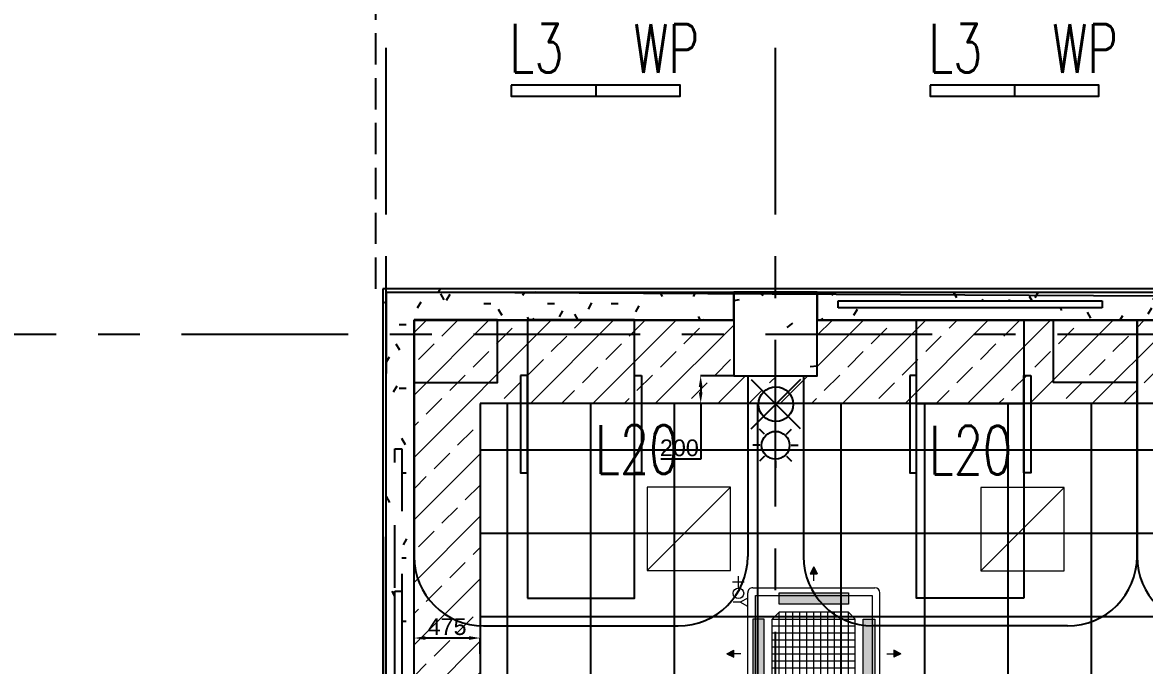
# Model space of a CAD drawing. Header units: millimetres. Extents: x -92759 to 184353, y -15225 to 86714.
# Drawn here: x -76150 to -68079, y 67957 to 72582 of the extents above; entities that cross this region are included whole.
import ezdxf

# ---------------------------------------------------------------- set-up
doc = ezdxf.new("R2010")
doc.units = ezdxf.units.MM
for name, pattern in [('IDA - Dash 3mm', [900, 450, -450]), ('IDA - Grid Line', [2100, 1200, -300, 300, -300]), ('IDA - Hidden 065', [322.5, 225, -97.5]), ('IMPORT-ACAD_ISO12W100', [3150, 1800, -450, 0, -450, 0, -450])]:
    doc.linetypes.add(name, pattern=pattern)
doc.layers.get('Defpoints').update_dxf_attribs({"color": 8})
for name, color, linetype in [('0-1', 9, 'Continuous'), ('A-_FURT----_E-1', 8, 'Continuous'), ('A-_WALL----_E', 8, 'Continuous'), ('A-_WALL----_H', 8, 'Continuous'), ('A-_WALL----_H-1', 9, 'Continuous'), ('A-_WIND----_E', 8, 'Continuous'), ('A-PATT-CONC', 8, 'Continuous'), ('E-legend', 1, 'Continuous'), ('E-LIGHT----E', 1, 'Continuous'), ('HF', 7, 'Continuous'), ('HFI 02', 7, 'Continuous'), ('M-ACMV_FCU', 5, 'Continuous'), ('S-_COLN----_E', 8, 'Continuous')]:
    doc.layers.add(name, color=color, linetype=linetype)
for name, color, linetype, true_color in [('1599_FURN_RHH_BLK8 _NEW__1ST STY_dwg _2_-1', 7, 'Continuous', 0xaaaaaa), ('A-_DETA----_E-7', 7, 'IDA - Hidden 065', 0x969696), ('A-_DETA----_ED-2', 1, 'Continuous', 0xff0000), ('A-_FURN--2', 7, 'IMPORT-ACAD_ISO12W100', 0xaaaaaa), ('A-_FURN--4', 7, 'Continuous', 0xaaaaaa), ('A-_FURN_HIDDEN-2', 7, 'Continuous', 0xaaaaaa), ('A-_WIND----_E-1', 7, 'IDA - Dash 3mm', 0x00007f), ('E-_FIREALAM_E-1', 1, 'Continuous', 0xff0000), ('S-_ANOTGRID_E-1', 9, 'IDA - Grid Line', 0x808080)]:
    doc.layers.add(name, color=color, linetype=linetype, true_color=true_color)
for name, color, linetype, lineweight in [('A--', 134, '500-1-RP', 25), ('HFI 9MM FPB', 94, 'Continuous', 5), ('M-ACMV_CDP', 190, 'DRAIN_PIPE', 25), ('M-ACMV_FCU-3', 86, 'Continuous', 9), ('M-ACMV_PWR', 1, 'REFRIGERANT', 25), ('M-ACMV_REF_PIPE', 134, '500-1-RP', 25)]:
    doc.layers.add(name, color=color, linetype=linetype, lineweight=lineweight)
doc.styles.add('Arial', font='arial.ttf')
doc.styles.add('Simplex', font='simplex_.ttf', dxfattribs={"width": 0.7, "height": 450})
doc.styles.get("Standard").update_dxf_attribs({"font": 'arial.ttf'})
doc.linetypes.add('500-1-RP', pattern='A,0.75,-0.5,0.75,-0.5,0.75,-0.5,0.75,-1.7,["RP",Standard,S=1,R=0,X=-1,Y=-0.5],-1.7', length=7.9)
doc.linetypes.add('DRAIN_PIPE', pattern='A,0.5,-0.2,["D",Standard,S=0.1,R=0,X=-0.1,Y=-0.05],-0.25', length=0.95)
doc.linetypes.add('REFRIGERANT', pattern='A,15,-5.08,["R",Standard,S=2.54,R=0,X=-2.54,Y=-1.27],-5.08', length=25.16)
doc.dimstyles.get("Standard").update_dxf_attribs({"dimtxt": 0.18, "dimasz": 0.18, "dimexe": 0.18, "dimexo": 0.0625, "dimgap": 0.09, "dimtad": 0, "dimtih": 1, "dimtoh": 1, "dimdec": 4, "dimzin": 0, "dimdsep": 46, "dimtxsty": 'Standard', "dimcen": 0.09, "dimadec": 0, "dimazin": 0, "dimtfac": 1, "dimtdec": 4, "dimtofl": 0, "dimtmove": 0, "dimatfit": 3, "dimfxl": 1, "dimtolj": 1, "dimtzin": 0, "dimarcsym": 0})
pattern_1 = [(0, (-11870.95, 40538.3), (1219.2, 304.8), [50.292, -864.108, 50.292, -864.108, -4876.8]), (0, (-11870.95, 40538.3), (1219.2, 304.8), [-1828.8, 50.292, -1778.508, 50.292, -864.108, -2133.6]), (0, (-11870.95, 40538.3), (1219.2, 304.8), [-4572, 50.292, -559.308, 50.292, -1473.708]), (120, (-11413.75, 40690.7), (-873.5645, 903.458), [50.292, -864.108, 50.292, -864.108, -4876.8]), (120, (-11413.75, 40690.7), (-873.5645, 903.458), [-1828.8, 50.292, -1778.508, 50.292, -864.108, -2133.6]), (120, (-11413.75, 40690.7), (-873.5645, 903.458), [-4572, 50.292, -559.308, 50.292, -1473.708]), (240, (-11261.35, 41300.3), (-345.6355, -1208.258), [50.292, -864.108, 50.292, -864.108, -4876.8]), (240, (-11261.35, 41300.3), (-345.6355, -1208.258), [-1828.8, 50.292, -1778.508, 50.292, -864.108, -2133.6]), (240, (-11261.35, 41300.3), (-345.6355, -1208.258), [-4572, 50.292, -559.308, 50.292, -1473.708])]
pattern_2 = [(0, (-11870.95, 40538.29), (609.6, 152.4), [50.292, -406.908, 50.292, -406.908, -2438.4]), (0, (-11870.95, 40538.29), (609.6, 152.4), [-914.4, 50.292, -864.108, 50.292, -406.908, -1066.8]), (0, (-11870.95, 40538.29), (609.6, 152.4), [-2286, 50.292, -254.508, 50.292, -711.708]), (120, (-11642.35, 40614.49), (-436.7823, 451.7291), [50.292, -406.908, 50.292, -406.908, -2438.4]), (120, (-11642.35, 40614.49), (-436.7823, 451.7291), [-914.4, 50.292, -864.108, 50.292, -406.908, -1066.8]), (120, (-11642.35, 40614.49), (-436.7823, 451.7291), [-2286, 50.292, -254.508, 50.292, -711.708]), (240, (-11566.15, 40919.29), (-172.8177, -604.1291), [50.292, -406.908, 50.292, -406.908, -2438.4]), (240, (-11566.15, 40919.29), (-172.8177, -604.1291), [-914.4, 50.292, -864.108, 50.292, -406.908, -1066.8]), (240, (-11566.15, 40919.29), (-172.8177, -604.1291), [-2286, 50.292, -254.508, 50.292, -711.708])]

# ---------------------------------------------------------------- blocks, each defined once
blk = doc.blocks.new('IDA - Top Hung - 2 Panels - 1900L X 600H - B8-AW06-8765561-BLK8_RHH_1ST STOREY PLAN')
at = {"layer": 'A-_WIND----_E-1'}
for p, q in [((-950, 25), (950, 25)), ((-950, -25), (-950, 25)), ((950, 25), (950, -25)), ((950, -25), (-950, -25))]:
    blk.add_line(p, q, dxfattribs=at)
blk = doc.blocks.new('IDA - Top Hung - 2 Panels - 1900L X 600H - B8-AW06-V1-BLK8_RHH_1ST STOREY PLAN')
at = {"layer": 'A-_WIND----_E'}
for p, q in [((-950, 25), (950, 25)), ((-950, -25), (-950, 25)), ((950, 25), (950, -25)), ((950, -25), (-950, -25))]:
    blk.add_line(p, q, dxfattribs=at)
blk = doc.blocks.new('IDA- Fire Extinguisher1 - 3kg AB-8839181-BLK8_RHH_1ST STOREY PLAN')
at = {"layer": 'A-_DETA----_ED-2'}
for p in [(-176.8, 376.8), (176.8, 376.8), (-176.8, 23.2), (176.8, 23.2)]:
    blk.add_line(p, (0, 200), dxfattribs=at)
blk.add_circle((0, 200), 125, dxfattribs=at)
blk = doc.blocks.new('IDA - Strobe Light - IDA - Strobe Light-9393032-BLK8_RHH_1ST STOREY PLAN')
at = {"layer": 'A-_DETA----_ED-2'}
for p, q in [((0, 612.5), (0, 662.5)), ((-79.5, 579.5), (-114.9, 614.9)), ((79.5, 579.5), (114.9, 614.9)), ((-112.5, 500), (-162.5, 500)), ((112.5, 500), (162.5, 500)), ((-79.5, 420.5), (-114.9, 385.1)), ((79.5, 420.5), (114.9, 385.1)), ((0, 387.5), (0, 337.5))]:
    blk.add_line(p, q, dxfattribs=at)
blk.add_circle((0, 500), 100, dxfattribs=at)
blk = doc.blocks.new('1599_FURN_RHH_BLK8 _NEW__1ST STY_dwg _2_-10346281-BLK8_RHH_1ST STOREY PLAN')
at = {"layer": 'A-_FURN--2'}
for p, q in [((-36270.1, -9499.1), (-37040.1, -9499.1)), ((-34240.1, -9499.1), (-33470.1, -9499.1))]:
    blk.add_line(p, q, dxfattribs=at)
at = {"layer": 'A-_FURN--4', "flags": 128}
for points in [[(-37855.1, -8899.1), (-37855.1, -9349.1), (-37255.1, -9349.1), (-37255.1, -8899.1)], [(-37040.1, -10899.1), (-36270.1, -10899.1), (-36270.1, -8899.1), (-37040.1, -8899.1)], [(-33470.1, -10899.1), (-34240.1, -10899.1), (-34240.1, -8899.1), (-33470.1, -8899.1)], [(-32655.1, -8899.1), (-32655.1, -9349.1), (-33255.1, -9349.1), (-33255.1, -8899.1)], [(-37090.1, -9299.1), (-37090.1, -9999.1), (-37040.1, -9999.1), (-37040.1, -9299.1)], [(-36220.1, -9299.1), (-36220.1, -9999.1), (-36270.1, -9999.1), (-36270.1, -9299.1)], [(-34290.1, -9299.1), (-34290.1, -9999.1), (-34240.1, -9999.1), (-34240.1, -9299.1)], [(-33420.1, -9299.1), (-33420.1, -9999.1), (-33470.1, -9999.1), (-33470.1, -9299.1)]]:
    blk.add_lwpolyline(points, close=True, dxfattribs=at)
at = {"layer": 'A-_FURN_HIDDEN-2'}
for p, q in [((-37855.1, -8899.1), (-37855.1, -10599.1)), ((-35455.1, -9299.1), (-35455.1, -10599.1)), ((-35055.1, -9299.1), (-35055.1, -10599.1)), ((-37355.1, -11099.1), (-35955.1, -11099.1)), ((-33155.1, -11099.1), (-34555.1, -11099.1))]:
    blk.add_line(p, q, dxfattribs=at)
at = {"layer": 'A-_FURN_HIDDEN-2', "flags": 128}
blk.add_lwpolyline([(-32655.1, -10599.1), (-32655.1, -8899.1)], close=True, dxfattribs=at)
at = {"layer": 'A-_FURN_HIDDEN-2'}
for centre, start, end in [((-37355.1, -10599.1), 180, 270), ((-35955.1, -10599.1), 270, 0), ((-34555.1, -10599.1), 180, 270), ((-33155.1, -10599.1), 270, 0), ((-32155.1, -10599.1), 180, 270)]:
    blk.add_arc(centre, 500, start, end, dxfattribs=at)
blk = doc.blocks.new('A$Cb2bf8f38')
at = {"layer": 'A-_WALL----_H'}
h = blk.add_hatch(dxfattribs=at)
h.set_pattern_fill('FP_3', color=256, style=0, pattern_type=2)
h.set_pattern_definition(pattern_1)
h.paths.add_polyline_path([(-30600, 32600), (-30600, 38125), (-30625, 38125), (-30625, 32600)])
h = blk.add_hatch(dxfattribs=at)
h.set_pattern_fill('FP_3', color=256, style=0, pattern_type=2)
h.set_pattern_definition(pattern_1)
h.paths.add_polyline_path([(-18550, 38100), (-18550, 38125), (-30600, 38125), (-30600, 38100), (-20546.6, 38100)])
at = {"layer": 'A-_WALL----_H-1'}
h = blk.add_hatch(dxfattribs=at)
h.set_pattern_fill('FP_1', color=256, style=0, pattern_type=2)
h.set_pattern_definition(pattern_2)
h.paths.add_polyline_path([(-30600, 32600), (-30537.5, 32600), (-30537.5, 36975), (-30487.5, 36975), (-30487.5, 32600), (-30400, 32600), (-30400, 38100), (-30600, 38100), (-30600, 32825)])
h = blk.add_hatch(dxfattribs=at)
h.set_pattern_fill('FP_1', color=256, style=0, pattern_type=2)
h.set_pattern_definition(pattern_2)
h.paths.add_polyline_path([(-18350, 37900), (-18350, 38100), (-27500, 38100), (-27500, 37900), (-18725, 37900)])
h.paths.add_polyline_path([(-30400, 37900), (-28100, 37900), (-28100, 38100), (-30400, 38100)])
h.paths.add_polyline_path([(-20546.6, 37987.5), (-20625, 37987.5), (-20625, 38037.5), (-18725, 38037.5), (-18725, 37987.5), (-19700, 37987.5)])
h.paths.add_polyline_path([(-21008.3, 37987.5), (-22858.3, 37987.5), (-22858.3, 38037.5), (-20958.3, 38037.5), (-20958.3, 37987.5)])
h.paths.add_polyline_path([(-23656.1, 37987.5), (-25091.7, 37987.5), (-25091.7, 38037.5), (-23191.7, 38037.5), (-23191.7, 37987.5), (-23584.4, 37987.5)])
h.paths.add_polyline_path([(-25450, 37987.5), (-27350, 37987.5), (-27350, 38037.5), (-25450, 38037.5)])
at = {"layer": 'S-_COLN----_E'}
h = blk.add_hatch(dxfattribs=at)
h.set_pattern_fill('FP_4', color=256, style=0, pattern_type=2)
h.set_pattern_definition([(50, (-11870.95, 40538.3), (1093.104, -95.634), [114.3, -1257.3]), (355, (-11871, 40538.3), (-211.46, 1146.34), [91.44, -1005.84]), (100.451, (-11779.9, 40530.3), (881.656, 1050.7), [97.14, -1068.54]), (46.184, (-11871, 40843.1), (1626.47, -252.26), [171.45, -1885.95]), (96.636, (-11735.4, 40822), (1424.42, 1484.57), [145.71, -1602.81]), (351.184, (-11871, 40843.1), (1424.43, 1484.55), [137.16, -1508.76]), (21, (-11718.55, 40766.9), (909.686, -613.59), [114.3, -1257.3]), (326, (-11718.6, 40766.9), (370.81, 1105.13), [91.44, -1005.84]), (71.451, (-11642.7, 40715.8), (1280.5, 491.53), [97.14, -1068.54]), (37.5, (-11870.95, 40538.3), (18.531, 507.33), [50.292, -943.356, 50.292, -970.788, -1009.65]), (37.5, (-11870.95, 40538.3), (18.531, 507.33), [-2014.73, 50.29, -959.36]), (7.5, (-11870.95, 40538.3), (400.918, 601.084), [50.292, -531.876, 50.292, -920.496, -384.81]), (7.5, (-11870.95, 40538.3), (400.918, 601.084), [-1552.956, 50.292, -334.518]), (327.5, (-12210.8, 40538.3), (813.545, -34.374), [50.292, -330.708, 50.292, -1138.428, -1577.34]), (327.5, (-12210.8, 40538.3), (813.545, -34.374), [-1569.72, 50.29, -1527.05]), (317.5, (-12363.2, 40538.3), (888.775, 152.56), [50.292, -445.008, 50.292, -739.14, -1120.14]), (317.5, (-12363.2, 40538.3), (888.775, 152.56), [-1284.73, 50.29, -1069.85])])
h.paths.add_polyline_path([(-27500, 37500), (-27500, 38100), (-28100, 38100), (-28100, 37500)])
blk.add_lwpolyline([(-2385, -9825), (-2385, -5100), (7400, -5125), (7400, 46800), (-18575, 46800), (-18575, 38037.5), (-30600, 38100), (-30625, 26375), (-28100, 26375), (-28100, -2400), (-10500, -2425), (-10500, -9800), (-2385, -9825)], close=True)
at = {"layer": 'A-_DETA----_E-7'}
blk.add_line((-30675, 38125), (-30675, 46865), dxfattribs=at)
at = {"layer": 'A-_WALL----_E'}
for p, q in [((-18575, 38125), (-30625, 38125)), ((-30625, 38125), (-30625, 32600)), ((-30600, 38100), (-18550, 38100)), ((-30600, 32600), (-30600, 38100)), ((-28100, 37900), (-28100, 38100)), ((-27500, 38100), (-27500, 37900)), ((-30400, 37900), (-28100, 37900)), ((-30400, 32600), (-30400, 37900)), ((-27500, 37900), (-18350, 37900))]:
    blk.add_line(p, q, dxfattribs=at)
at = {"layer": 'S-_ANOTGRID_E-1'}
for p, q in [((-30600, -20141.4), (-30600, 53272.8)), ((-27800, -20141.4), (-27800, 53272.8)), ((-38373.1, 37800), (13584.7, 37800))]:
    blk.add_line(p, q, dxfattribs=at)
at = {"layer": 'S-_COLN----_E'}
for p, q in [((-27500, 38100), (-28100, 38100)), ((-28100, 38100), (-28100, 37900)), ((-27500, 37900), (-27500, 38100)), ((-28100, 37900), (-28100, 37500)), ((-27500, 37500), (-27500, 37900)), ((-28100, 37500), (-27500, 37500))]:
    blk.add_line(p, q, dxfattribs=at)
at = {"layer": '1599_FURN_RHH_BLK8 _NEW__1ST STY_dwg _2_-1'}
blk.add_blockref('1599_FURN_RHH_BLK8 _NEW__1ST STY_dwg _2_-10346281-BLK8_RHH_1ST STOREY PLAN', (7455.1, 46800), dxfattribs=at)
at = {"layer": 'A-_FURT----_E-1', "rotation": 180}
blk.add_blockref('IDA- Fire Extinguisher1 - 3kg AB-8839181-BLK8_RHH_1ST STOREY PLAN', (-27797.6, 37495), dxfattribs=at)
at = {"layer": 'A-_WIND----_E'}
for p, rotation in [((-26400, 38012.5), 180), ((-30512.5, 35000), 270)]:
    blk.add_blockref('IDA - Top Hung - 2 Panels - 1900L X 600H - B8-AW06-V1-BLK8_RHH_1ST STOREY PLAN', p, dxfattribs=dict(at, rotation=rotation))
at = {"layer": 'A-_WIND----_E-1', "rotation": 270}
blk.add_blockref('IDA - Top Hung - 2 Panels - 1900L X 600H - B8-AW06-8765561-BLK8_RHH_1ST STOREY PLAN', (-30512.5, 36025), dxfattribs=at)
at = {"layer": 'E-_FIREALAM_E-1', "rotation": 180}
blk.add_blockref('IDA - Strobe Light - IDA - Strobe Light-9393032-BLK8_RHH_1ST STOREY PLAN', (-27800, 37500), dxfattribs=at)
blk = doc.blocks.new('*D515')
at = {"layer": 'Defpoints', "color": 0, "transparency": 16777216}
for p in [(-16229, 496961.7), (-16467.5, 496761.7), (-16229, 496761.7)]:
    blk.add_point(p, dxfattribs=at)
at = {"layer": 'HFI 02', "color": 0, "lineweight": -2, "transparency": 16777216}
for p, q in [((-16229.1, 496961.7), (-16467.6, 496961.7)), ((-16467.5, 496881.7), (-16467.5, 496841.7)), ((-16229.1, 496761.7), (-16467.6, 496761.7)), ((-16467.5, 496761.7), (-16467.5, 496361.2)), ((-16467.5, 496361.2), (-16754.2, 496361.2))]:
    blk.add_line(p, q, dxfattribs=at)
at = {"layer": 'HFI 02', "color": 0, "transparency": 16777216}
for points in [[(-16480.8, 496881.7), (-16454.1, 496881.7), (-16467.5, 496961.7)], [(-16480.8, 496841.7), (-16454.1, 496841.7), (-16467.5, 496761.7)]]:
    blk.add_solid(points, dxfattribs=at)
at = {"layer": 'HFI 02', "color": 152, "true_color": 0x2776bb, "transparency": 16777216, "insert": (-16620.8, 496442.5), "char_height": 120, "attachment_point": 5, "style": 'Arial'}
blk.add_mtext('\\A1;200', dxfattribs=at)
blk = doc.blocks.new('*D516')
at = {"layer": 'Defpoints', "color": 0, "transparency": 16777216}
for p in [(-18529, 495075.5), (-18529, 494961.7), (-18053.8, 494961.7)]:
    blk.add_point(p, dxfattribs=at)
at = {"layer": 'HFI 02', "color": 0, "lineweight": -2, "transparency": 16777216}
for p, q in [((-18529, 494961.8), (-18529, 495075.7)), ((-18133.8, 495075.5), (-18449, 495075.5)), ((-18053.8, 494961.8), (-18053.8, 495075.7))]:
    blk.add_line(p, q, dxfattribs=at)
at = {"layer": 'HFI 02', "color": 0, "transparency": 16777216}
for points in [[(-18449, 495088.8), (-18449, 495062.2), (-18529, 495075.5)], [(-18133.8, 495088.8), (-18133.8, 495062.2), (-18053.8, 495075.5)]]:
    blk.add_solid(points, dxfattribs=at)
at = {"layer": 'HFI 02', "color": 152, "true_color": 0x2776bb, "transparency": 16777216, "insert": (-18291.4, 495156.5), "char_height": 120, "attachment_point": 5, "style": 'Arial'}
blk.add_mtext('\\A1;475', dxfattribs=at)
blk = doc.blocks.new('L20')
at = {"layer": 'E-LIGHT----E', "lineweight": 5}
blk.add_line((-300, -300), (300, 300), dxfattribs=at)
blk.add_lwpolyline([(-300, -300), (300, -300), (300, 300), (-300, 300)], close=True, dxfattribs=at)
at = {"layer": 'E-LIGHT----E', "lineweight": 5, "style": 'Simplex', "width": 0.7}
blk.add_text('L20', height=350, dxfattribs=at).set_placement((-673.7, 394.3))
blk = doc.blocks.new('L3WP')
at = {"layer": 'E-LIGHT----E'}
blk.add_line((0, 40), (0, -40), dxfattribs=at)
blk.add_lwpolyline([(-607.5, 40), (-607.5, -40), (607.5, -40), (607.5, 40)], close=True, dxfattribs=at)
at = {"layer": 'E-legend', "lineweight": 18, "style": 'Simplex', "width": 0.7}
for s, p in [('L3', (-619.9, 130.8)), ('WP', (271.5, 126.9))]:
    blk.add_text(s, height=350, dxfattribs=at).set_placement(p)
blk = doc.blocks.new('EL_B8_L1_R4')
at = {"layer": 'E-legend', "color": 0}
for p in [(-17631.5, -4158.6), (-15230.6, -4162.2)]:
    blk.add_blockref('L20', p, dxfattribs=at)
at = {"layer": 'E-LIGHT----E'}
for p in [(-18300.8, -1008.3), (-15288.3, -1008.3)]:
    blk.add_blockref('L3WP', p, dxfattribs=at)
blk = doc.blocks.new('A$Ca8a76259')
at = {"layer": 'M-ACMV_FCU', "lineweight": 0}
h = blk.add_hatch(color=256, dxfattribs=at)
h.dxf.hatch_style = 1
h.paths.add_polyline_path([(0, 625), (-25, 575), (25, 575)])
h = blk.add_hatch(color=256, dxfattribs=at)
h.dxf.hatch_style = 1
h.paths.add_polyline_path([(250, 356), (250, 439), (-250, 439), (-250, 356)])
h.paths.add_polyline_path([(356, -250), (439, -250), (439, 250), (356, 250)])
h.paths.add_polyline_path([(-356, 250), (-439, 250), (-439, -250), (-356, -250)])
h.paths.add_polyline_path([(-250, -356), (-250, -439), (250, -439), (250, -356)])
h = blk.add_hatch(color=256, dxfattribs=at)
h.dxf.hatch_style = 1
h.paths.add_polyline_path([(-625, 0), (-575, -25), (-575, 25)])
h = blk.add_hatch(color=256, dxfattribs=at)
h.dxf.hatch_style = 1
h.paths.add_polyline_path([(625, 0), (575, 25), (575, -25)])
h = blk.add_hatch(color=256, dxfattribs=at)
h.dxf.hatch_style = 1
h.paths.add_polyline_path([(0, -625), (25, -575), (-25, -575)])
for p, q in [((0, 625), (-25, 575)), ((-25, 575), (25, 575)), ((0, 625), (25, 575)), ((0, 525), (0, 575)), ((-475, 439), (-475, -439)), ((439, 475), (-439, 475)), ((439, 475), (439, 475)), ((475, 439), (475, 439)), ((475, 439), (475, -439)), ((-298.5, 250), (-250, 298.5)), ((-298.5, 250), (-298.5, -250)), ((298.5, 250), (-298.5, 250)), ((-250, 298.5), (250, 298.5)), ((-250, 298.5), (-250, -298.5)), ((-200, 298.5), (-200, -298.5)), ((-150, 298.5), (-150, -298.5)), ((-100, 298.5), (-100, -298.5)), ((-50, 298.5), (-50, -298.5)), ((0, 298.5), (0, -298.5)), ((50, 298.5), (50, -298.5)), ((100, 298.5), (100, -298.5)), ((150, 298.5), (150, -298.5)), ((200, 298.5), (200, -298.5)), ((250, 298.5), (298.5, 250)), ((250, 298.5), (250, -298.5)), ((298.5, 250), (298.5, -250)), ((298.5, 200), (-298.5, 200)), ((298.5, 150), (-298.5, 150)), ((298.5, 100), (-298.5, 100)), ((-625, 0), (-575, 25)), ((-625, 0), (-575, -25)), ((-575, -25), (-575, 25)), ((-525, 0), (-575, 0)), ((298.5, 50), (-298.5, 50)), ((298.5, 0), (-298.5, 0)), ((525, 0), (575, 0)), ((575, 25), (575, -25)), ((625, 0), (575, 25)), ((625, 0), (575, -25)), ((298.5, -50), (-298.5, -50)), ((298.5, -100), (-298.5, -100)), ((298.5, -150), (-298.5, -150)), ((298.5, -200), (-298.5, -200)), ((-250, -298.5), (-298.5, -250)), ((298.5, -250), (-298.5, -250)), ((-250, -298.5), (250, -298.5)), ((250, -298.5), (298.5, -250)), ((439, -475), (-439, -475)), ((0, -525), (0, -575)), ((25, -575), (-25, -575)), ((0, -625), (-25, -575)), ((0, -625), (25, -575))]:
    blk.add_line(p, q, dxfattribs=at)
for points in [[(420, 420), (420, -420), (-420, -420), (-420, 420)], [(-250, 356), (250, 356), (250, 439), (-250, 439)], [(-356, 250), (-356, -250), (-439, -250), (-439, 250)], [(356, 250), (356, -250), (439, -250), (439, 250)], [(-250, -356), (250, -356), (250, -439), (-250, -439)]]:
    blk.add_lwpolyline(points, close=True, dxfattribs=at)
for centre, start, end in [((-439, 439), 90, 180), ((439, 439), 0, 90), ((-439, -439), 180, 270), ((439, -439), 270, 0)]:
    blk.add_arc(centre, 36, start, end, dxfattribs=at)
blk = doc.blocks.new('SSO')
at = {"layer": 'M-ACMV_PWR', "linetype": 'ByBlock', "lineweight": 5}
for p, q in [((1064820.3, 20828.3), (1064720.3, 20828.3)), ((1064770.3, 20778.3), (1064770.3, 20878.3))]:
    blk.add_line(p, q, dxfattribs=at)
blk.add_circle((1064770.3, 20733.6), 44.6, dxfattribs=at)
blk.add_circle((1064770.3, 20733.6), 44.6, dxfattribs=at)
blk = doc.blocks.new('A$C81577ca4')
at = {"layer": 'A--', "lineweight": 0, "ltscale": 0.75}
for p, q in [((-36, -125), (-86, -125)), ((19, -95), (-36, -125)), ((19, -155), (-36, -125))]:
    blk.add_line(p, q, dxfattribs=at)
blk = doc.blocks.new('FCU-3')
at = {"layer": 'M-ACMV_CDP', "lineweight": 5}
blk.add_line((443044.4, -43086.7), (443044.4, -43182.8), dxfattribs=at)
at = {"layer": 'M-ACMV_FCU', "lineweight": 5, "rotation": 269.9999999999999}
blk.add_blockref('A$Ca8a76259', (442725.6, -42612.4), dxfattribs=at)
at = {"layer": 'M-ACMV_PWR', "color": 1, "linetype": 'ByBlock', "lineweight": 5, "xscale": 0.85, "yscale": 0.85, "zscale": 0.85, "rotation": 90}
blk.add_blockref('SSO', (459914.3, -948209.3), dxfattribs=at)
at = {"layer": 'M-ACMV_REF_PIPE', "lineweight": 5, "rotation": 90}
blk.add_blockref('A$C81577ca4', (442230.2, -43105.7), dxfattribs=at)
blk = doc.blocks.new('ACMV_B8L1_R9')
at = {"layer": 'M-ACMV_FCU-3', "rotation": 270}
blk.add_blockref('FCU-3', (261957.4, 400812.7), dxfattribs=at)
blk = doc.blocks.new('RCP_B8L1')
at = {"layer": 'A-PATT-CONC'}
h = blk.add_hatch(dxfattribs=at)
h.set_pattern_fill('ANSI37', color=256, scale=189, angle=45)
h.set_pattern_definition([(90, (-15653.8, 491361.7), (-600.075, 0), []), (180, (-15653.8, 491361.7), (-6e-14, -600.075), [])])
h.paths.add_polyline_path([(-18053.79524, 496761.70958), (-18053.79524, 493761.70958), (-15653.79524, 493761.70958), (-15653.79524, 491361.70958), (-6053.79525, 491361.70958), (-6053.79525, 496761.70958)])
at = {"layer": 'HFI 9MM FPB'}
h = blk.add_hatch(dxfattribs=at)
h.set_pattern_fill('ANSI33', color=256, scale=50)
h.paths.add_polyline_path([(-18053.79524, 496761.70958), (-18053.79524, 493761.70958), (-15653.79524, 493761.70958), (-15653.79524, 491361.70958), (-6053.79525, 491361.70958), (-6053.79525, 496761.70958)], flags=16)
h.paths.add_polyline_path([(-18529.04966, 497362.6459), (-16229.04966, 497362.6459), (-16229.04966, 496961.70958), (-15629.04966, 496961.70958), (-15629.04966, 497362.6459), (-6029.04966, 497362.6459), (-6029.04966, 496961.70958), (-5579.04966, 496961.70958), (-5579.04966, 491161.70958), (-16079.04966, 491161.70958), (-16079.04966, 493511.70958), (-18529.04966, 493511.70958)])
at = {"layer": 'HF'}
blk.add_lwpolyline([(-18529.04966, 497362.6459), (-16229.04966, 497362.6459), (-16229.04966, 496961.70958), (-15629.04966, 496961.70958), (-15629.04966, 497362.6459), (-6029.04966, 497362.6459), (-6029.04966, 496961.70958), (-5579.04966, 496961.70958), (-5579.04966, 491161.70958), (-16079.04966, 491161.70958), (-16079.04966, 493511.70958), (-18529.04966, 493511.70958)], close=True, dxfattribs=at)
at = {"layer": 'HFI 02'}
blk.add_lwpolyline([(-18053.79524, 496761.70958), (-18053.79524, 493761.70958), (-15653.79524, 493761.70958), (-15653.79524, 491361.70958), (-6053.79525, 491361.70958), (-6053.79525, 496761.70958)], close=True, dxfattribs=at)
dim = blk.add_linear_dim(base=(-16467.45759, 496761.70958), p1=(-16229.04966, 496961.70958), p2=(-16229.04966, 496761.70958), angle=90, dimstyle='Standard', dxfattribs=at)
dim.commit()
dim.dimension.update_dxf_attribs({"geometry": '*D515', "text_midpoint": (-16620.84095, 496361.18421), "dimtype": 128})
dim = blk.add_linear_dim(base=(-18529.04966, 495075.50288), p1=(-18053.79524, 494961.70958), p2=(-18529.04966, 494961.70958), dimstyle='Standard', dxfattribs=at)
dim.commit()
dim.dimension.update_dxf_attribs({"geometry": '*D516', "text_midpoint": (-18291.42245, 495156.52607)})

msp = doc.modelspace()

# ---------------------------------------------------------------- block references
at = {"layer": '0-1'}
msp.add_blockref('A$Cb2bf8f38', (-42933, 32541.2), dxfattribs=at)

# ---------------------------------------------------------------- next in the draw order: block references
at = {"color": 0}
msp.add_blockref('EL_B8_L1_R4', (-53725.9, 73099.6), dxfattribs=at)
at = {"layer": 'A-PATT-CONC', "color": 152, "true_color": 0x2776bb}
msp.add_blockref('RCP_B8L1', (-54804, -426920.5), dxfattribs=at)

# ---------------------------------------------------------------- next in the draw order: block references
at = {"layer": 'M-ACMV_FCU', "color": 5}
msp.add_blockref('ACMV_B8L1_R9', (-289803, 109954.6), dxfattribs=at)

doc.saveas('drawing.dxf')
